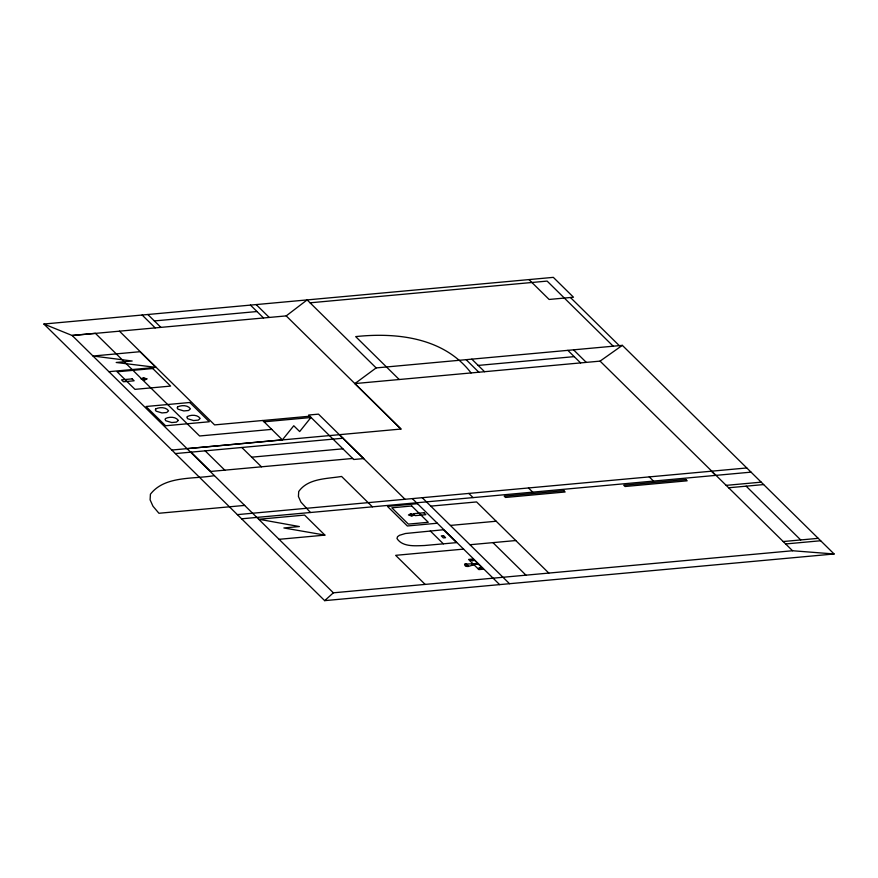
<?xml version="1.0" encoding="UTF-8"?>
<svg xmlns="http://www.w3.org/2000/svg" width="878" height="878" viewBox="0 0 878 878"><rect width="100%" height="100%" fill="white"/><g stroke="black" fill="none" stroke-linecap="round" stroke-linejoin="round"><path stroke-width="1.32" d="M310.999 417.412L299.661 431.559L293.768 425.753L282.398 439.867L262.731 420.485L214.594 424.897L119.452 331.171M528.962 279.588L549.123 299.453L573.488 297.225L553.327 277.36L43.9 324.026L324.673 600.64L333.366 592.815L792.549 550.747L834.1 553.974L622.348 345.361L376.146 367.915L354.91 383.576L400.961 429.046L171.803 450.041M43.9 324.026L72.183 335.506L286.206 315.893L307.124 299.914L376.146 367.915M354.91 383.576L600.069 361.121L622.348 345.361M310.066 302.811L547.126 281.092L613.217 346.206M154.374 320.942L257.002 311.536M72.27 335.44L95.384 333.322L199.602 435.982L271.752 429.375M108.916 371.679L155.922 367.377L140.019 351.705L93.013 356.018L132.172 361.012L116.192 362.482L155.9 367.344M478.192 365.424L574.212 356.633M262.763 420.518L309.78 416.216M264.08 421.813L311.097 417.5M187.036 448.647L282.387 439.845M175.391 453.575L342.947 438.221M251.668 457.175L342.881 448.812M352.671 458.47L210.709 471.442L191.119 452.137M363.646 458.579L353.713 459.49L308.606 415.042L318.494 414.142L363.613 458.579M214.408 475.613C193.39 479.344 164.954 475.492 150.423 494.204L150.105 499.823L152.948 506.178L158.929 513.268L244.655 505.41M237.367 514.629L746.794 467.963M241.615 518.81L751.041 472.144M417.478 503.687L387.505 506.43L407.348 525.977L437.321 523.233M430.911 506.112L476.589 501.931L548.805 573.071M726.183 485.358L761.204 482.154M728.63 487.773L763.651 484.568M279.237 539.301L324.904 535.119L304.567 515.079L258.889 519.26L299.387 526.548L283.868 527.963L324.871 535.086M450.513 525.417L496.18 521.236M443.346 543.833L456.593 542.615L443.533 529.752L405.438 533.506L399.49 535.295L397.536 536.699L396.977 538.51C402.508 547.192 415.272 545.798 424.337 545.534L443.346 543.833L430.286 530.96M470.103 544.722L515.781 540.541M463.584 549.112L395.638 555.335L425.171 584.43M469.653 560.504L474.329 560.109M477.95 563.676L464.583 564.071C464.671 570.294 476.545 561.986 478.839 564.543M477.851 568.571L482.494 568.154M783.209 541.539L818.23 538.335M785.656 543.954L820.678 540.749M324.673 600.64L834.1 553.974M339.38 434.709L405.021 499.264M570.437 297.499L619.308 345.647M746.146 486.171L800.714 539.937M600.069 361.121L792.549 550.747M711.41 471.201L715.658 475.382M573.553 349.839L586.295 362.384M567.846 350.355L580.588 362.91M649.248 476.897L653.495 481.078M471.826 359.157L484.557 371.701M466.119 359.673L478.85 372.228M471.069 372.941C443.983 337.602 396.922 332.235 355.667 336.603L399.216 379.515M528.468 487.959L532.716 492.141M468.808 493.425L473.055 497.606M286.206 315.893L400.961 429.046M256.178 304.578L269.239 317.452M492.942 542.626L525.966 575.167M250.46 305.105L263.532 317.979M422.219 497.694L509.525 583.705M412.32 498.594L499.626 584.616M473.308 564.104L468.578 559.44L473.22 559.012L483.537 569.174L478.894 569.602L474.197 564.971M471.87 564.236L472.748 565.103M372.404 506.825L341.575 476.447C327.033 478.883 307.969 478.192 298.707 491.559L298.432 496.509L300.934 502.095L310.439 512.5M147.844 314.511L160.904 327.373M142.137 315.026L155.197 327.9M241.867 447.517L261.468 466.822M205.167 450.853L224.801 470.18M72.183 335.506L333.366 592.815M145.638 378.912C142.631 381.348 141.413 376.497 145.638 378.912M146.867 378.89L144.672 380.097L141.138 378.978L143.333 377.759L146.867 378.89M412.956 514.914C409.949 517.351 408.731 512.489 412.956 514.914M414.186 514.892L411.991 516.099L408.457 514.98L410.652 513.762L414.186 514.892M155.779 408.928L155.307 409.861L156.097 411.156L161.969 412.934L166.71 412.506L168.554 410.838C166.14 407.008 159.544 406.964 155.779 408.928M177.63 406.92L177.158 407.864L177.949 409.159L183.82 410.937L188.561 410.498L190.416 408.83C188.002 405.01 181.395 404.967 177.63 406.92M178.311 420.441L176.467 422.109L171.726 422.548L165.843 420.771L165.053 419.475L165.525 418.532C169.3 416.578 175.896 416.622 178.311 420.441M187.387 416.534L186.904 417.467L187.705 418.762L193.577 420.551L198.318 420.112L200.162 418.444C197.748 414.625 191.152 414.57 187.387 416.534M465.79 563.863L465.428 564.269C465.549 566.958 472.09 567.682 465.812 563.841M152.783 368.53L117.136 371.789L134.971 389.36L170.617 386.09L152.783 368.53M132.194 378.868L121.537 379.845L123.491 381.765L134.147 380.789L132.194 378.868M189.78 402.497L146.044 406.503L165.591 425.764L209.337 421.758L189.78 402.497M563.852 490.692L504.191 496.158L505.498 497.453L565.158 491.987L563.852 490.692M685.872 479.52L623.72 485.216L625.026 486.5L687.189 480.804L685.872 479.52M411.749 505.991L391.818 507.813L408.347 524.111L428.288 522.289L411.749 505.991M423.942 512.741L413.286 513.718L415.239 515.649L425.896 514.673L423.942 512.741M443.522 535.668L441.283 535.865L443.357 537.918L445.596 537.709L443.522 535.668M472.913 560.768L471.969 560.318L472.913 560.768M480.101 567.836L479.267 567.912L480.101 567.836"/></g></svg>
